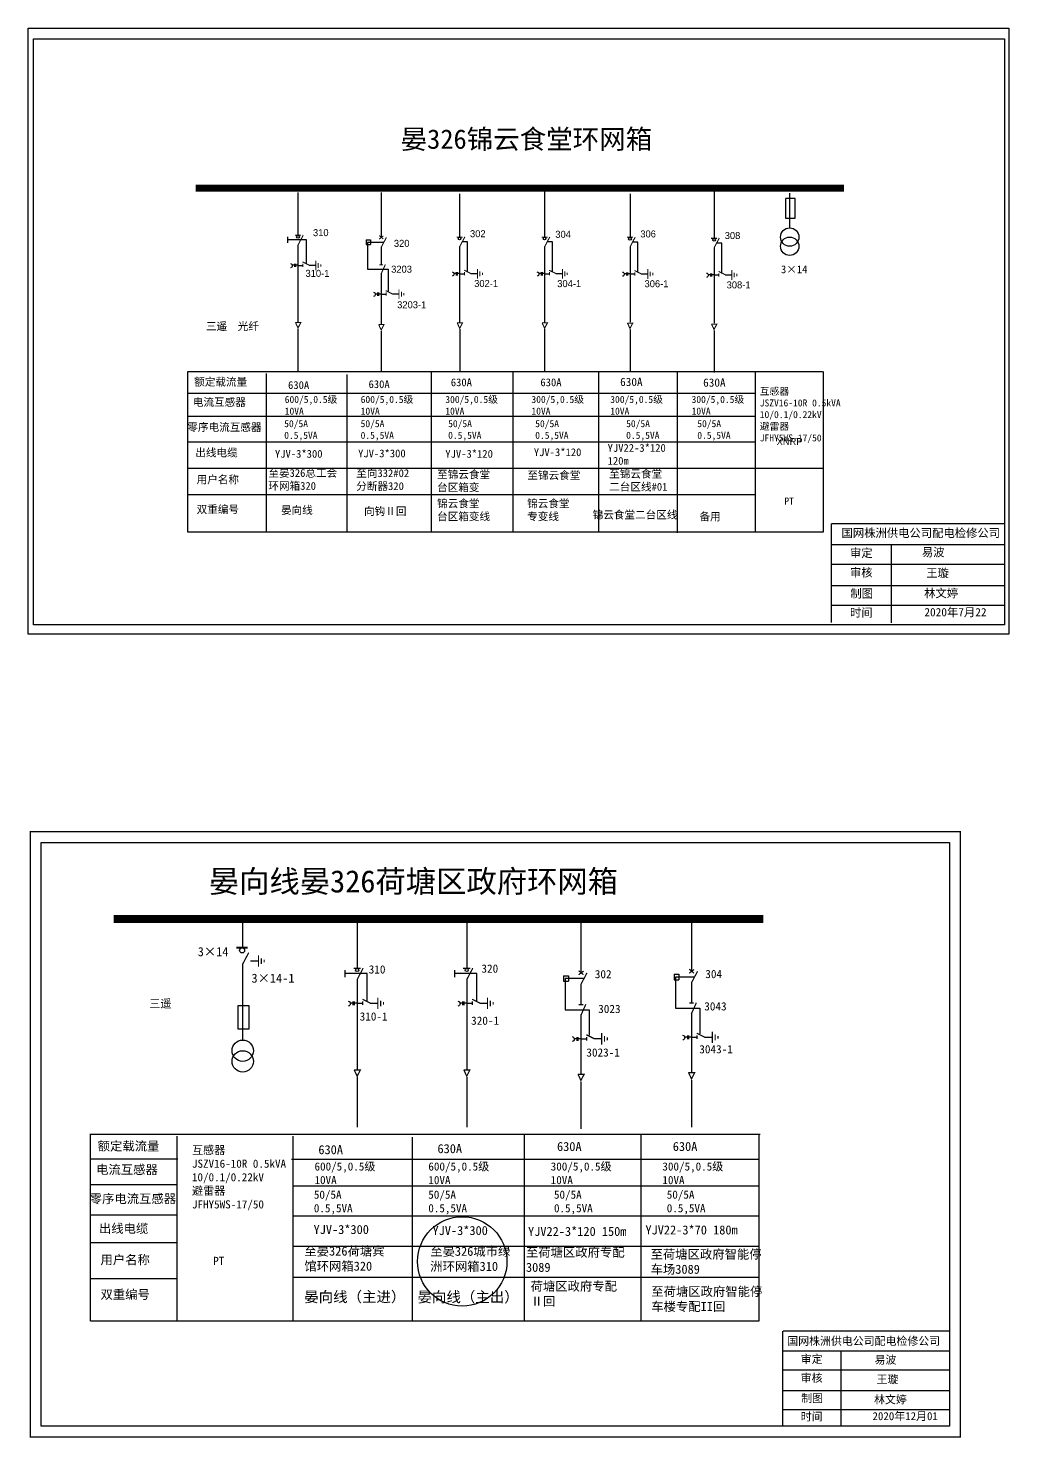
# Model space of a CAD drawing. Extents: x 90 to 673, y -361 to -21.
# Drawn here: x 540.9 to 673.2, y -211.6 to -21.3 of the extents above; entities that cross this region are included whole.
import ezdxf

# ---------------------------------------------------------------- set-up
doc = ezdxf.new("R2010")
doc.units = 0
doc.header["$LTSCALE"] = 0.774411
doc.linetypes.add('ACAD_ISO02W100', pattern=[15, 12, -3])
doc.linetypes.add('CENTER', pattern=[50.8, 31.75, -6.35, 6.35, -6.35])
doc.layers.get('0').update_dxf_attribs({"linetype": 'CONTINUOUS'})
doc.layers.add('2', color=7, linetype='CONTINUOUS')
doc.styles.add('hztxt_txtstyle_0.00_0_0', font='simkai.ttf')
doc.styles.add('hztxt_txtstyle_1.80_0_0', font='', dxfattribs={"height": 1.8, "bigfont": 'hztxt.shx'})
doc.styles.add('hztxt_txtstyle_2.70_0_0', font='simkai.ttf', dxfattribs={"height": 2.7})
doc.styles.add('KaiTi_txtstyle_1.22_0_0', font='simkai.ttf', dxfattribs={"height": 1.220356})
doc.styles.get("Standard").update_dxf_attribs({"font": '', "height": 2.5})
doc.styles.add('字体', font='', dxfattribs={"height": 2.5})
doc.styles.add('黑体_txtstyle_0.00_0_0', font='simhei.ttf')
doc.styles.add('黑体_txtstyle_3.00_0_0', font='simhei.ttf', dxfattribs={"height": 3})
doc.styles.get('hztxt_txtstyle_1.80_0_0').set_extended_font_data('hztxt')
doc.styles.get('Standard').set_extended_font_data('SimSun')
doc.styles.get('字体').set_extended_font_data('KaiTi_GB2312')

# ---------------------------------------------------------------- blocks, each defined once
blk = doc.blocks.new('JD')
for points in [[(-2, 0.2), (-2, -0.2), (2, 0.2), (2, -0.2)], [(1, -1.2), (1, -0.8), (-1, -1.2), (-1, -0.8)], [(-0.5, -1.8), (-0.5, -2.2), (0.5, -1.8), (0.5, -2.2)]]:
    blk.add_trace(points)

msp = doc.modelspace()

# ---------------------------------------------------------------- linework, layer by layer
for p, q in [((577.31, -43.5), (577.31, -49.27)), ((588.53, -43.53), (588.53, -49.59)), ((599.12, -43.68), (599.12, -49.51)), ((610.59, -43.07), (610.59, -49.51)), ((622.11, -43.71), (622.11, -49.54)), ((633.45, -43.24), (633.45, -49.68)), ((643.64, -43.61), (643.64, -48.35)), ((577.31, -50.56), (577.31, -61.05)), ((586.52, -49.92), (587.08, -49.92)), ((586.52, -49.92), (586.52, -50.55)), ((586.52, -50.55), (587.08, -50.55)), ((587.08, -49.92), (587.08, -50.55)), ((588.53, -50.88), (588.53, -53.22)), ((599.12, -50.8), (599.12, -61)), ((610.59, -50.8), (610.59, -61)), ((622.11, -50.83), (622.11, -61.03)), ((633.45, -50.97), (633.45, -61.17)), ((577.31, -53.35), (577.96, -53.35)), ((578.82, -53.33), (579.71, -53.33)), ((588.53, -54.39), (588.53, -61.3)), ((599.12, -54.48), (599.78, -54.48)), ((600.63, -54.46), (601.52, -54.46)), ((610.59, -54.48), (611.24, -54.48)), ((612.09, -54.46), (612.98, -54.46)), ((622.11, -54.51), (622.76, -54.51)), ((623.61, -54.49), (624.5, -54.49)), ((633.45, -54.64), (634.1, -54.64)), ((634.95, -54.63), (635.84, -54.63)), ((588.53, -57.23), (589.19, -57.23)), ((590.04, -57.21), (590.93, -57.21))]:
    msp.add_line(p, q)
at = {"linetype": 'ACAD_ISO02W100'}
for p, q in [((588.82, -50.25), (586.7, -50.25)), ((586.7, -50.25), (586.7, -53.85)), ((586.7, -53.85), (589.49, -53.85)), ((589.49, -53.85), (589.49, -56.82))]:
    msp.add_line(p, q, dxfattribs=at)
at = {"linetype": 'CENTER'}
for p, q in [((577.31, -61.9), (577.31, -67.7)), ((588.54, -62.22), (588.54, -67.67)), ((599.13, -61.97), (599.13, -67.58)), ((610.59, -61.97), (610.59, -67.64)), ((622.11, -62), (622.11, -67.61)), ((633.45, -62.13), (633.45, -67.81))]:
    msp.add_line(p, q, dxfattribs=at)
at = {"linetype": 'Continuous'}
for p, q in [((562.45, -89.37), (562.45, -67.69)), ((562.45, -67.69), (648.09, -67.69)), ((573.01, -67.92), (573.01, -89.37)), ((583.89, -68.07), (583.89, -89.36)), ((595.26, -67.73), (595.26, -89.37)), ((606.31, -67.73), (606.31, -89.37)), ((617.84, -67.74), (617.84, -89.38)), ((628.49, -67.82), (628.49, -89.46)), ((639.01, -67.7), (639.01, -89.39)), ((648.18, -67.66), (648.18, -89.34)), ((562.45, -70.59), (638.99, -70.59)), ((562.45, -73.7), (639.01, -73.7)), ((562.45, -77.18), (638.9, -77.18)), ((562.45, -80.7), (648.18, -80.7)), ((562.45, -84.29), (638.99, -84.29)), ((648.18, -89.37), (562.45, -89.37)), ((649.29, -91.02), (672.58, -91.02)), ((657.37, -91.02), (657.37, -101.6)), ((649.29, -93.67), (672.58, -93.67)), ((649.29, -96.56), (672.58, -96.56)), ((649.29, -99.22), (672.58, -99.22))]:
    msp.add_line(p, q, dxfattribs=at)
at = {"color": 0}
for p, q in [((569.82, -141.76), (569.82, -145.37)), ((585.29, -141.47), (585.29, -148.19)), ((600.08, -141.47), (600.08, -148.19)), ((615.49, -141.78), (615.49, -148.83)), ((630.4, -141.57), (630.4, -148.62)), ((569.84, -147.61), (569.84, -157.87)), ((570.92, -147.2), (571.95, -147.2)), ((585.29, -149.69), (585.29, -161.9)), ((600.08, -149.69), (600.08, -161.9)), ((613.15, -149.22), (613.81, -149.22)), ((613.15, -149.22), (613.15, -149.95)), ((613.15, -149.95), (613.81, -149.95)), ((613.81, -149.22), (613.81, -149.95)), ((628.06, -149.01), (628.72, -149.01)), ((628.06, -149.01), (628.06, -149.74)), ((628.06, -149.74), (628.72, -149.74)), ((628.72, -149.01), (628.72, -149.74)), ((630.4, -150.12), (630.4, -152.85)), ((615.49, -150.33), (615.49, -153.05)), ((585.29, -152.93), (586.05, -152.93)), ((587.04, -152.91), (588.08, -152.91)), ((600.08, -152.93), (600.84, -152.93)), ((601.83, -152.91), (602.86, -152.91)), ((615.49, -154.42), (615.49, -162.45)), ((630.4, -154.21), (630.4, -162.25)), ((615.49, -157.72), (616.25, -157.72)), ((617.24, -157.7), (618.28, -157.7)), ((630.4, -157.51), (631.16, -157.51)), ((632.16, -157.49), (633.19, -157.49)), ((561.09, -173.96), (549.31, -173.96)), ((561.04, -177.43), (549.27, -177.43)), ((561.04, -181.51), (549.27, -181.51)), ((561, -185.24), (549.22, -185.24)), ((561.04, -190.09), (549.27, -190.09))]:
    msp.add_line(p, q, dxfattribs=at)
at = {"color": 0, "linetype": 'ACAD_ISO02W100'}
for p, q in [((615.82, -149.6), (613.36, -149.6)), ((613.36, -149.6), (613.36, -153.79)), ((630.73, -149.39), (628.27, -149.39)), ((628.27, -149.39), (628.27, -153.58)), ((613.36, -153.79), (616.61, -153.79)), ((616.61, -153.79), (616.61, -157.24)), ((628.27, -153.58), (631.52, -153.58)), ((631.52, -153.58), (631.52, -157.04))]:
    msp.add_line(p, q, dxfattribs=at)
at = {"color": 0, "linetype": 'CENTER'}
for p, q in [((585.29, -162.89), (585.29, -169.64)), ((600.08, -162.89), (600.08, -169.64)), ((615.49, -163.53), (615.49, -169.87)), ((630.41, -163.32), (630.41, -169.66))]:
    msp.add_line(p, q, dxfattribs=at)
at = {"color": 0, "linetype": 'Continuous'}
for p, q in [((549.24, -170.57), (639.68, -170.57)), ((549.29, -195.81), (549.29, -170.57)), ((560.98, -170.85), (560.98, -195.81)), ((576.61, -170.85), (576.61, -195.81)), ((592.72, -171.01), (592.72, -195.79)), ((607.83, -170.62), (607.83, -195.8)), ((623.56, -170.62), (623.56, -195.8)), ((639.51, -170.64), (639.51, -195.82)), ((576.42, -173.94), (639.51, -173.94)), ((576.61, -177.57), (639.51, -177.57)), ((576.61, -181.62), (639.51, -181.62)), ((576.61, -185.72), (639.51, -185.72)), ((576.61, -189.9), (639.51, -189.9)), ((639.51, -195.81), (549.37, -195.81)), ((642.74, -199.83), (665.2, -199.83)), ((650.54, -199.84), (650.54, -210.04)), ((642.74, -202.39), (665.2, -202.39)), ((642.74, -205.18), (665.2, -205.18)), ((642.74, -207.74), (665.2, -207.74))]:
    msp.add_line(p, q, dxfattribs=at)
at = {"linetype": 'Continuous'}
for points in [[(540.9, -21.35), (673.22, -21.35), (673.22, -103.12), (540.9, -103.12)], [(541.61, -22.79), (672.66, -22.79), (672.66, -101.86), (541.61, -101.86)]]:
    msp.add_lwpolyline(points, close=True, dxfattribs=at)
for points, const_width in [([(563.51, -42.93), (650.98, -42.93)], 0.944), ([(576.89, -49.29), (577.73, -49.29)], 0.142), ([(577.31, -50.6), (578.02, -49.26)], 0.142), ([(588.26, -49.81), (588.84, -49.37)], 0.142), ([(588.27, -49.33), (588.82, -49.79)], 0.142), ([(599.12, -50.84), (599.83, -49.5)], 0.142), ([(610.59, -50.84), (611.29, -49.5)], 0.142), ([(622.11, -50.87), (622.81, -49.53)], 0.142), ([(588.53, -50.92), (589.24, -49.58)], 0.142), ([(598.71, -49.53), (599.54, -49.53)], 0.142), ([(610.17, -49.53), (611, -49.53)], 0.142), ([(621.69, -49.56), (622.52, -49.56)], 0.142), ([(633.03, -49.7), (633.86, -49.7)], 0.142), ([(633.45, -51.01), (634.15, -49.66)], 0.142), ([(577.93, -52.88), (578.87, -53.35)], 0.142), ([(577.96, -53.13), (577.96, -53.57)], 0.142), ([(588.28, -53.26), (588.8, -53.26)], 0.142), ([(588.5, -54.56), (589.1, -53.23)], 0.142), ([(599.74, -54.01), (600.69, -54.48)], 0.142), ([(599.78, -54.26), (599.78, -54.69)], 0.142), ([(611.2, -54.01), (612.15, -54.48)], 0.142), ([(611.24, -54.26), (611.24, -54.69)], 0.142), ([(622.72, -54.04), (623.67, -54.51)], 0.142), ([(622.76, -54.29), (622.76, -54.72)], 0.142), ([(634.06, -54.17), (635.01, -54.64)], 0.142), ([(634.1, -54.43), (634.1, -54.86)], 0.142), ([(589.15, -56.76), (590.09, -57.23)], 0.142), ([(589.19, -57.01), (589.19, -57.44)], 0.142), ([(576.96, -61.07), (577.68, -61.07), (577.31, -61.8), (576.97, -61.06)], 0.142), ([(588.18, -61.34), (588.9, -61.34), (588.54, -62.07), (588.19, -61.33)], 0.142), ([(598.78, -61.12), (599.5, -61.12), (599.13, -61.85), (598.79, -61.1)], 0.142), ([(610.24, -61.12), (610.96, -61.12), (610.59, -61.85), (610.25, -61.1)], 0.142), ([(621.76, -61.15), (622.48, -61.15), (622.11, -61.88), (621.77, -61.13)], 0.142), ([(633.1, -61.28), (633.82, -61.28), (633.45, -62.01), (633.11, -61.27)], 0.142)]:
    msp.add_lwpolyline(points, dxfattribs=dict(const_width=const_width))
for points in [[(643.09, -44.35), (643.09, -46.99), (644.4, -46.99), (644.4, -44.31), (643.09, -44.31)], [(575.88, -49.51), (575.88, -50.29)], [(576.83, -53.14), (576.83, -53.57)], [(576.97, -53.14), (576.97, -53.57)], [(576.83, -53.34), (576.54, -53.34)], [(577.31, -53.34), (576.97, -53.34)], [(598.65, -54.47), (598.35, -54.47)], [(598.65, -54.27), (598.65, -54.7)], [(598.78, -54.27), (598.78, -54.7)], [(599.12, -54.47), (598.78, -54.47)], [(610.11, -54.47), (609.81, -54.47)], [(610.11, -54.27), (610.11, -54.7)], [(610.24, -54.27), (610.24, -54.7)], [(610.58, -54.47), (610.24, -54.47)], [(621.63, -54.5), (621.33, -54.5)], [(621.63, -54.3), (621.63, -54.73)], [(621.76, -54.3), (621.76, -54.73)], [(622.1, -54.5), (621.76, -54.5)], [(632.97, -54.64), (632.67, -54.64)], [(632.97, -54.44), (632.97, -54.87)], [(633.1, -54.44), (633.1, -54.87)], [(633.44, -54.64), (633.1, -54.64)], [(588.06, -57.02), (588.06, -57.45)], [(588.19, -57.02), (588.19, -57.45)], [(588.06, -57.22), (587.76, -57.22)], [(588.53, -57.22), (588.19, -57.22)]]:
    msp.add_lwpolyline(points)
at = {"linetype": 'ACAD_ISO02W100'}
for points in [[(578.47, -53.13), (578.47, -49.9), (575.88, -49.9)], [(600.18, -54.27), (600.18, -50.18), (599.47, -50.18)], [(611.64, -54.27), (611.64, -50.18), (610.93, -50.18)], [(623.16, -54.3), (623.16, -50.21), (622.45, -50.21)], [(634.5, -54.43), (634.5, -50.35), (633.79, -50.35)]]:
    msp.add_lwpolyline(points, dxfattribs=at)
for points in [[(576.28, -53.1, -0.877934), (576.29, -53.67)], [(598.1, -54.23, -0.877934), (598.11, -54.8)], [(609.56, -54.23, -0.877934), (609.57, -54.8)], [(621.08, -54.26, -0.877934), (621.09, -54.83)], [(632.42, -54.39, -0.877934), (632.43, -54.97)], [(587.5, -56.98, -0.877934), (587.52, -57.55)]]:
    msp.add_lwpolyline(points, format="xyb")
at = {"linetype": 'Continuous'}
for points, const_width in [([(649.27, -88.21), (649.27, -101.56)], 0.187), ([(649.29, -88.21), (672.58, -88.21)], 0.187), ([(642.73, -197.13), (642.73, -210)], 0.18)]:
    msp.add_lwpolyline(points, dxfattribs=dict(at, const_width=const_width))
at = {"color": 0, "linetype": 'Continuous', "const_width": 0.182}
msp.add_lwpolyline([(541.19, -129.77), (666.67, -129.77), (666.67, -211.47), (541.19, -211.47)], close=True, dxfattribs=at)
at = {"color": 0, "linetype": 'Continuous'}
msp.add_lwpolyline([(542.66, -131.24), (665.2, -131.24), (665.2, -210), (542.66, -210)], close=True, dxfattribs=at)
at = {"color": 0}
for points, const_width in [([(552.45, -141.55), (640.12, -141.55)], 1.1), ([(568.99, -145.42), (570.54, -145.42)], 0.261), ([(569.84, -147.65), (570.66, -146.09)], 0.165), ([(584.8, -148.21), (585.77, -148.21)], 0.165), ([(585.29, -149.73), (586.11, -148.17)], 0.165), ([(599.59, -148.21), (600.56, -148.21)], 0.165), ([(600.08, -149.73), (600.9, -148.17)], 0.165), ([(630.1, -148.32), (630.74, -148.86)], 0.165), ([(630.09, -148.87), (630.76, -148.37)], 0.165), ([(615.18, -149.08), (615.85, -148.58)], 0.165), ([(615.18, -148.53), (615.83, -149.07)], 0.165), ([(615.49, -150.37), (616.31, -148.81)], 0.165), ([(630.4, -150.17), (631.23, -148.6)], 0.165), ([(586.01, -152.38), (587.1, -152.93)], 0.165), ([(586.05, -152.68), (586.05, -153.18)], 0.165), ([(600.79, -152.38), (601.89, -152.93)], 0.165), ([(600.84, -152.68), (600.84, -153.18)], 0.165), ([(615.19, -153.1), (615.8, -153.1)], 0.165), ([(615.46, -154.62), (616.15, -153.06)], 0.165), ([(630.11, -152.89), (630.72, -152.89)], 0.165), ([(630.37, -154.41), (631.06, -152.85)], 0.165), ([(616.21, -157.17), (617.31, -157.72)], 0.165), ([(616.25, -157.46), (616.25, -157.97)], 0.165), ([(631.12, -156.96), (632.22, -157.51)], 0.165), ([(631.16, -157.25), (631.16, -157.76)], 0.165), ([(584.88, -161.92), (585.72, -161.92), (585.29, -162.77), (584.89, -161.91)], 0.165), ([(599.67, -161.92), (600.51, -161.92), (600.08, -162.77), (599.68, -161.91)], 0.165), ([(615.08, -162.5), (615.92, -162.5), (615.49, -163.35), (615.09, -162.49)], 0.165), ([(630, -162.29), (630.84, -162.29), (630.41, -163.14), (630.01, -162.28)], 0.165)]:
    msp.add_lwpolyline(points, dxfattribs=dict(at, const_width=const_width))
for points in [[(583.63, -148.46), (583.63, -149.38)], [(598.41, -148.46), (598.41, -149.38)], [(569.19, -153.29), (569.19, -156.37), (570.71, -156.37), (570.71, -153.26), (569.19, -153.26)], [(584.73, -152.92), (584.39, -152.92)], [(584.73, -152.69), (584.73, -153.19)], [(584.89, -152.69), (584.89, -153.19)], [(585.29, -152.92), (584.89, -152.92)], [(599.52, -152.92), (599.18, -152.92)], [(599.52, -152.69), (599.52, -153.19)], [(599.68, -152.69), (599.68, -153.19)], [(600.07, -152.92), (599.68, -152.92)], [(614.94, -157.71), (614.59, -157.71)], [(614.94, -157.48), (614.94, -157.98)], [(615.09, -157.48), (615.09, -157.98)], [(615.49, -157.71), (615.09, -157.71)], [(629.85, -157.5), (629.5, -157.5)], [(629.85, -157.27), (629.85, -157.77)], [(630, -157.27), (630, -157.77)], [(630.4, -157.5), (630, -157.5)]]:
    msp.add_lwpolyline(points, dxfattribs=at)
at = {"color": 0, "linetype": 'ACAD_ISO02W100'}
for points in [[(586.64, -152.67), (586.64, -148.92), (583.63, -148.92)], [(601.43, -152.67), (601.43, -148.92), (598.41, -148.92)]]:
    msp.add_lwpolyline(points, dxfattribs=at)
at = {"color": 0}
for points in [[(584.09, -152.64, -0.877934), (584.1, -153.31)], [(598.88, -152.64, -0.877934), (598.89, -153.31)], [(614.29, -157.43, -0.877934), (614.31, -158.09)], [(629.21, -157.22, -0.877934), (629.22, -157.88)]]:
    msp.add_lwpolyline(points, format="xyb", dxfattribs=at)
at = {"color": 0, "linetype": 'Continuous', "const_width": 0.18}
msp.add_lwpolyline([(642.74, -197.13), (665.2, -197.13)], dxfattribs=at)
for centre in [(577.31, -49.49), (599.12, -49.73), (610.59, -49.73), (622.11, -49.76), (633.45, -49.9)]:
    msp.add_circle(centre, 0.181)
at = {"color": 0}
for centre, radius in [((569.77, -145.79), 0.335), ((585.29, -148.44), 0.211), ((600.08, -148.44), 0.211)]:
    msp.add_circle(centre, radius, dxfattribs=at)
at = {"color": 1, "linetype": 'Continuous'}
msp.add_circle((599.47, -187.76), 6.03, dxfattribs=at)
at = {"layer": '2', "color": 3}
for centre in [(643.66, -49.53), (643.66, -50.77)]:
    msp.add_circle(centre, 1.24, dxfattribs=at)
at = {"layer": '2', "color": 0}
for centre in [(569.85, -159.33), (569.85, -160.77)]:
    msp.add_circle(centre, 1.44, dxfattribs=at)

# ---------------------------------------------------------------- block references
at = {"xscale": 0.3302900631680004, "yscale": 0.3302900631680004, "zscale": 0.3302900631680034, "rotation": 90}
for p in [(579.72, -53.36), (601.53, -54.48), (612.99, -54.48), (624.51, -54.51), (635.85, -54.65), (590.94, -57.23)]:
    msp.add_blockref('JD', p, dxfattribs=at)
at = {"color": 0, "xscale": 0.3844120780053686, "yscale": 0.3844120780053686, "zscale": 0.3844120780054647, "rotation": 90}
for p in [(571.97, -147.23), (588.09, -152.94), (602.88, -152.94), (618.29, -157.72), (633.21, -157.52)]:
    msp.add_blockref('JD', p, dxfattribs=at)

# ---------------------------------------------------------------- texts
at = {"style": 'hztxt_txtstyle_1.80_0_0'}
for s, p in [('310', (579.33, -49.41)), ('302', (600.52, -49.55)), ('304', (612.03, -49.63)), ('306', (623.5, -49.58)), ('308', (634.89, -49.8)), ('320', (590.25, -50.85)), ('310-1', (578.32, -54.9)), ('3203', (589.88, -54.34)), ('302-1', (601.08, -56.27)), ('304-1', (612.29, -56.29)), ('306-1', (624.07, -56.3)), ('308-1', (635.15, -56.46)), ('3203-1', (590.69, -59.14)), ('XNRP', (641.89, -77.6))]:
    msp.add_text(s, height=0.944, dxfattribs=at).set_placement(p)
at = {"linetype": 'Continuous', "style": 'hztxt_txtstyle_2.70_0_0'}
msp.add_text('3×14', height=1.049, dxfattribs=at).set_placement((642.48, -54.41))
at = {"color": 0, "linetype": 'Continuous', "style": 'hztxt_txtstyle_2.70_0_0'}
for s, height, p in [('3×14', 1.22, (563.78, -146.57)), ('310', 1.109, (586.85, -148.91)), ('320', 1.109, (602.06, -148.8)), ('3×14-1', 1.22, (571.03, -150.15)), ('302', 1.109, (617.36, -149.55)), ('304', 1.109, (632.27, -149.53)), ('3023', 1.109, (617.82, -154.24)), ('3043', 1.109, (632.13, -153.89)), ('310-1', 1.109, (585.63, -155.26)), ('320-1', 1.109, (600.67, -155.83)), ('3023-1', 1.109, (616.22, -160.12)), ('3043-1', 1.109, (631.46, -159.68))]:
    msp.add_text(s, height=height, dxfattribs=at).set_placement(p)
at = {"insert": (591.15, -35), "char_height": 2.6213, "width": 41.7992, "attachment_point": 1, "style": 'hztxt_txtstyle_0.00_0_0'}
msp.add_mtext('{\\fSimSun|b0|i0|c134|p2;晏326锦云食堂环网箱}', dxfattribs=at)
at = {"linetype": 'Continuous', "attachment_point": 1}
for s, insert, char_height, width, style in [('{\\fSimSun|b0|i0|c134|p2;三遥  光纤}', (564.89, -61.04), 1.0485, 16.9039, 'hztxt_txtstyle_2.70_0_0'), ('{\\fSimSun|b0|i0|c134|p2;额定载流量}', (563.3, -68.55), 1.0485, 16.9039, 'hztxt_txtstyle_2.70_0_0'), ('{\\fSimSun|b0|i0|c134|p2;630A}', (575.97, -68.98), 1.0485, 16.9039, 'hztxt_txtstyle_2.70_0_0'), ('{\\fSimSun|b0|i0|c134|p2;630A}', (586.83, -68.86), 1.0485, 16.9039, 'hztxt_txtstyle_2.70_0_0'), ('{\\fSimSun|b0|i0|c134|p2;630A}', (597.93, -68.61), 1.0485, 16.9039, 'hztxt_txtstyle_2.70_0_0'), ('{\\fSimSun|b0|i0|c134|p2;630A}', (610.02, -68.61), 1.0485, 16.9039, 'hztxt_txtstyle_2.70_0_0'), ('{\\fSimSun|b0|i0|c134|p2;630A}', (620.78, -68.52), 1.1112, 8.9352, 'hztxt_txtstyle_0.00_0_0'), ('{\\fSimSun|b0|i0|c134|p2;630A}', (631.98, -68.61), 1.1112, 8.9352, 'hztxt_txtstyle_0.00_0_0'), ('\\A1;{\\fSimSun|b0|i0|c134|p2;互感器\\PJSZV16-10R 0.5kVA\\P10/0.1/0.22kV\\P避雷器\\PJFHY5WS-17/50}', (639.62, -69.87), 0.9437, 17.401, 'hztxt_txtstyle_2.70_0_0'), ('{\\fSimSun|b0|i0|c134|p2;电流互感器}', (563.12, -71.28), 1.0485, 16.9039, 'hztxt_txtstyle_2.70_0_0'), ('\\A1;{\\fSimSun|b0|i0|c134|p2;600/5,0.5级\\P10VA}', (575.52, -70.97), 0.9437, 17.401, 'hztxt_txtstyle_2.70_0_0'), ('\\A1;{\\fSimSun|b0|i0|c134|p2;600/5,0.5级\\P10VA}', (585.77, -70.97), 0.9437, 17.401, 'hztxt_txtstyle_2.70_0_0'), ('\\A1;{\\fSimSun|b0|i0|c134|p2;300/5,0.5级\\P10VA}', (597.19, -70.97), 0.9437, 17.401, 'hztxt_txtstyle_2.70_0_0'), ('\\A1;{\\fSimSun|b0|i0|c134|p2;300/5,0.5级\\P10VA}', (608.81, -70.97), 0.9437, 17.401, 'hztxt_txtstyle_2.70_0_0'), ('\\A1;{\\fSimSun|b0|i0|c134|p2;300/5,0.5级\\P10VA}', (619.45, -70.97), 0.9437, 17.401, 'hztxt_txtstyle_2.70_0_0'), ('\\A1;{\\fSimSun|b0|i0|c134|p2;300/5,0.5级\\P10VA}', (630.42, -70.97), 0.9437, 17.401, 'hztxt_txtstyle_2.70_0_0'), ('{\\fSimSun|b0|i0|c134|p2;50/5A\\P0.5,5VA}', (575.45, -74.24), 0.9437, 16.9039, 'hztxt_txtstyle_2.70_0_0'), ('{\\fSimSun|b0|i0|c134|p2;50/5A\\P0.5,5VA}', (585.76, -74.24), 0.9437, 16.9039, 'hztxt_txtstyle_2.70_0_0'), ('{\\fSimSun|b0|i0|c134|p2;50/5A\\P0.5,5VA}', (597.57, -74.24), 0.9437, 16.9039, 'hztxt_txtstyle_2.70_0_0'), ('{\\fSimSun|b0|i0|c134|p2;50/5A\\P0.5,5VA}', (609.32, -74.24), 0.9437, 16.9039, 'hztxt_txtstyle_2.70_0_0'), ('{\\fSimSun|b0|i0|c134|p2;50/5A\\P0.5,5VA}', (621.59, -74.24), 0.9437, 16.9039, 'hztxt_txtstyle_2.70_0_0'), ('{\\fSimSun|b0|i0|c134|p2;50/5A\\P0.5,5VA}', (631.19, -74.24), 0.9437, 16.9039, 'hztxt_txtstyle_2.70_0_0'), ('{\\fSimSun|b0|i0|c134|p2;零序电流互感器}', (562.38, -74.66), 1.0485, 16.9039, 'hztxt_txtstyle_2.70_0_0'), ('{\\fSimSun|b0|i0|c134|p2;出线电缆}', (563.45, -78.1), 1.0485, 16.9039, 'hztxt_txtstyle_2.70_0_0'), ('{\\fSimSun|b0|i0|c134|p2;YJV-3*120}', (609.13, -78.04), 1.0485, 16.9039, 'hztxt_txtstyle_2.70_0_0'), ('{\\fSimSun|b0|i0|c134|p2;YJV22-3*120\\P120m}', (619.09, -77.46), 1.0485, 16.9039, 'hztxt_txtstyle_2.70_0_0'), ('{\\fSimSun|b0|i0|c134|p2;YJV-3*300}', (574.2, -78.26), 1.0485, 16.9039, 'hztxt_txtstyle_2.70_0_0'), ('{\\fSimSun|b0|i0|c134|p2;YJV-3*300}', (585.42, -78.2), 1.0485, 16.9039, 'hztxt_txtstyle_2.70_0_0'), ('{\\fSimSun|b0|i0|c134|p2;YJV-3*120}', (597.19, -78.26), 1.0485, 16.9039, 'hztxt_txtstyle_2.70_0_0'), ('{\\fSimSun|b0|i0|c134|p2;用户名称}', (563.63, -81.73), 1.0485, 16.9039, 'hztxt_txtstyle_2.70_0_0'), ('{\\fSimSun|b0|i0|c134|p2;至晏326总工会\\P环网箱320}', (573.31, -80.84), 1.0485, 16.9039, 'hztxt_txtstyle_2.70_0_0'), ('{\\fSimSun|b0|i0|c134|p2;至向332#02\\P分断器320}', (585.17, -80.87), 1.0485, 16.9039, 'hztxt_txtstyle_2.70_0_0'), ('{\\fSimSun|b0|i0|c134|p2;至锦云食堂\\P台区箱变}', (596.08, -81.04), 1.0485, 16.9039, 'hztxt_txtstyle_2.70_0_0'), ('{\\fSimSun|b0|i0|c134|p2;至锦云食堂}', (608.26, -81.15), 1.0485, 16.9039, 'hztxt_txtstyle_2.70_0_0'), ('{\\fSimSun|b0|i0|c134|p2;至锦云食堂二台区线#01}', (619.3, -80.96), 1.0485, 8.5059, 'hztxt_txtstyle_2.70_0_0'), ('{\\fSimSun|b0|i0|c134|p2;锦云食堂\\P台区箱变线}', (596.08, -84.96), 1.0485, 16.9039, 'hztxt_txtstyle_2.70_0_0'), ('{\\fSimSun|b0|i0|c134|p2;锦云食堂\\P专变线}', (608.23, -84.96), 1.0485, 16.9039, 'hztxt_txtstyle_2.70_0_0'), ('{\\fSimSun|b0|i0|c134|p2;PT}', (642.94, -84.68), 0.9474, 7.3707, 'hztxt_txtstyle_0.00_0_0'), ('{\\fSimSun|b0|i0|c134|p2;双重编号}', (563.63, -85.76), 1.0485, 16.9039, 'hztxt_txtstyle_2.70_0_0'), ('{\\fSimSun|b0|i0|c134|p2;晏向线}', (575.01, -85.85), 1.0485, 16.9039, 'hztxt_txtstyle_2.70_0_0'), ('{\\fSimSun|b0|i0|c134|p2;向钩Ⅱ回}', (586.22, -86), 1.0485, 16.9039, 'hztxt_txtstyle_2.70_0_0'), ('{\\fSimSun|b0|i0|c134|p2;锦云食堂二台区线}', (617.07, -86.48), 1.0485, 16.9039, 'hztxt_txtstyle_2.70_0_0'), ('{\\fSimSun|b0|i0|c134|p2;备用}', (631.48, -86.73), 1.0485, 16.9039, 'hztxt_txtstyle_2.70_0_0'), ('国网株洲供电公司配电检修公司', (650.65, -88.91), 1.1203, 30.6286, '字体'), ('审定', (651.79, -91.6), 1.12, 8.7614, '字体'), ('{\\fSimSun|b0|i0|c134|p2;易波}', (661.49, -91.5), 1.1203, 8.7614, '字体'), ('审核', (651.79, -94.24), 1.12, 8.7614, '字体'), ('{\\fSimSun|b0|i0|c134|p2;王璇}', (662.09, -94.31), 1.1203, 12.3436, '字体'), ('制图', (651.85, -97.08), 1.12, 8.7614, '字体'), ('{\\fSimSun|b0|i0|c134|p2;林文婷}', (661.8, -97.03), 1.1203, 8.7614, '字体'), ('时间', (651.79, -99.65), 1.12, 8.7614, '字体'), ('2020{\\fSimSun|b0|i0|c134|p2;年}7{\\fSimSun|b0|i0|c134|p2;月22}', (661.83, -99.59), 1.1203, 8.7614, '字体'), ('国网株洲供电公司配电检修公司', (643.33, -197.96), 1.08, 29.5265, '黑体_txtstyle_0.00_0_0'), ('易波', (655.1, -200.49), 1.08, 8.4461, '黑体_txtstyle_0.00_0_0'), ('王璇', (655.37, -203.13), 1.08, 11.8994, '黑体_txtstyle_0.00_0_0'), ('2020年12月01', (654.83, -208.1), 1.08, 9.6715, '黑体_txtstyle_3.00_0_0')]:
    msp.add_mtext(s, dxfattribs=dict(at, insert=insert, char_height=char_height, width=width, style=style))
at = {"color": 0, "linetype": 'Continuous', "attachment_point": 1}
for s, insert, char_height, width, style in [('{\\fSimSun|b0|i0|c134|p2;晏向线晏326荷塘区政府环网箱}', (565.27, -134.97), 3, 85.7498, '字体'), ('{\\fSimSun|b0|i0|c134|p2;三遥}', (557.23, -152.42), 1.1026, 8.5785, 'hztxt_txtstyle_0.00_0_0'), ('{\\fSimSun|b0|i0|c134|p2;额定载流量}', (550.28, -171.58), 1.2204, 19.6738, 'hztxt_txtstyle_2.70_0_0'), ('\\A1;{\\fSimSun|b0|i0|c134|p2;互感器\\PJSZV16-10R 0.5kVA\\P10/0.1/0.22kV\\P避雷器\\PJFHY5WS-17/50}', (563, -172.19), 1.0983, 20.2524, 'hztxt_txtstyle_2.70_0_0'), ('{\\fSimSun|b0|i0|c134|p2;630A}', (580.06, -172.07), 1.2204, 19.6738, 'hztxt_txtstyle_2.70_0_0'), ('{\\fSimSun|b0|i0|c134|p2;630A}', (596.13, -171.93), 1.2204, 19.6738, 'hztxt_txtstyle_2.70_0_0'), ('{\\fSimSun|b0|i0|c134|p2;630A}', (612.26, -171.64), 1.2204, 19.6738, 'hztxt_txtstyle_2.70_0_0'), ('{\\fSimSun|b0|i0|c134|p2;630A}', (627.88, -171.64), 1.2204, 19.6738, 'hztxt_txtstyle_2.70_0_0'), ('{\\fSimSun|b0|i0|c134|p2;电流互感器}', (550.07, -174.75), 1.2204, 19.6738, 'hztxt_txtstyle_2.70_0_0'), ('\\A1;{\\fSimSun|b0|i0|c134|p2;600/5,0.5级\\P10VA}', (579.54, -174.4), 1.0983, 20.2524, 'hztxt_txtstyle_2.70_0_0'), ('\\A1;{\\fSimSun|b0|i0|c134|p2;600/5,0.5级\\P10VA}', (594.9, -174.4), 1.0983, 20.2524, 'hztxt_txtstyle_2.70_0_0'), ('\\A1;{\\fSimSun|b0|i0|c134|p2;300/5,0.5级\\P10VA}', (611.41, -174.4), 1.0983, 20.2524, 'hztxt_txtstyle_2.70_0_0'), ('\\A1;{\\fSimSun|b0|i0|c134|p2;300/5,0.5级\\P10VA}', (626.48, -174.4), 1.0983, 20.2524, 'hztxt_txtstyle_2.70_0_0'), ('{\\fSimSun|b0|i0|c134|p2;零序电流互感器}', (549.21, -178.68), 1.2204, 19.6738, 'hztxt_txtstyle_2.70_0_0'), ('{\\fSimSun|b0|i0|c134|p2;50/5A\\P0.5,5VA}', (579.45, -178.2), 1.0983, 19.6738, 'hztxt_txtstyle_2.70_0_0'), ('{\\fSimSun|b0|i0|c134|p2;50/5A\\P0.5,5VA}', (594.89, -178.2), 1.0983, 19.6738, 'hztxt_txtstyle_2.70_0_0'), ('{\\fSimSun|b0|i0|c134|p2;50/5A\\P0.5,5VA}', (611.85, -178.2), 1.0983, 19.6738, 'hztxt_txtstyle_2.70_0_0'), ('{\\fSimSun|b0|i0|c134|p2;50/5A\\P0.5,5VA}', (627.07, -178.2), 1.0983, 19.6738, 'hztxt_txtstyle_2.70_0_0'), ('{\\fSimSun|b0|i0|c134|p2;出线电缆}', (550.45, -182.69), 1.2204, 19.6738, 'hztxt_txtstyle_2.70_0_0'), ('YJV-3*300', (579.41, -182.84), 1.22, 19.6738, 'hztxt_txtstyle_2.70_0_0'), ('YJV-3*300', (595.46, -182.98), 1.22, 19.6738, 'hztxt_txtstyle_2.70_0_0'), ('YJV22-3*120 150m', (608.35, -183.1), 1.2204, 19.6738, 'hztxt_txtstyle_2.70_0_0'), ('{\\fSimSun|b0|i0|c134|p2;至晏326荷塘宾馆环网箱320}', (578.17, -185.75), 1.2204, 12.3761, 'hztxt_txtstyle_2.70_0_0'), ('{\\fSimSun|b0|i0|c134|p2;至晏326城市绿洲环网箱310}', (595.15, -185.78), 1.2204, 11.7183, 'hztxt_txtstyle_2.70_0_0'), ('{\\fSimSun|b0|i0|c134|p2;至荷塘区政府专配3089}', (608.07, -185.91), 1.2204, 14.9849, 'hztxt_txtstyle_2.70_0_0'), ('{\\fSimSun|b0|i0|c134|p2;用户名称}', (550.66, -186.92), 1.2204, 19.6738, 'hztxt_txtstyle_2.70_0_0'), ('{\\fSimSun|b0|i0|c134|p2;PT}', (565.87, -187.14), 1.1026, 8.5785, 'hztxt_txtstyle_0.00_0_0'), ('{\\fSimSun|b0|i0|c134|p2;双重编号}', (550.66, -191.6), 1.2204, 19.6738, 'hztxt_txtstyle_2.70_0_0'), ('{\\fSimSun|b0|i0|c134|p2;荷塘区政府专配Ⅱ回}', (608.7, -190.49), 1.2204, 12.5813, 'hztxt_txtstyle_2.70_0_0'), ('审定', (645.15, -200.4), 1.08, 8.4461, '黑体_txtstyle_0.00_0_0'), ('审核', (645.15, -202.94), 1.08, 8.4461, '黑体_txtstyle_0.00_0_0'), ('制图', (645.21, -205.68), 1.08, 8.4461, '黑体_txtstyle_0.00_0_0'), ('林文婷', (655.04, -205.86), 1.08, 8.4461, '黑体_txtstyle_0.00_0_0'), ('时间', (645.15, -208.16), 1.08, 8.4461, '黑体_txtstyle_0.00_0_0')]:
    msp.add_mtext(s, dxfattribs=dict(at, insert=insert, char_height=char_height, width=width, style=style))
at = {"color": 7, "linetype": 'Continuous', "char_height": 1.2204, "attachment_point": 1, "style": 'KaiTi_txtstyle_1.22_0_0'}
for s, insert, width in [('YJV22-3*70 180m', (624.19, -182.9), 19.6738), ('至荷塘区政府智能停车场3089', (624.89, -186.17), 14.9849), ('至荷塘区政府智能停车楼专配II回', (624.98, -191.2), 14.9849)]:
    msp.add_mtext(s, dxfattribs=dict(at, insert=insert, width=width))
at = {"color": 0, "char_height": 1.43, "width": 17.776, "attachment_point": 1}
for s, insert in [('晏向线（主进）', (578.15, -191.82)), ('晏向线（主出）', (593.44, -191.84))]:
    msp.add_mtext(s, dxfattribs=dict(at, insert=insert))

doc.saveas('drawing.dxf')
